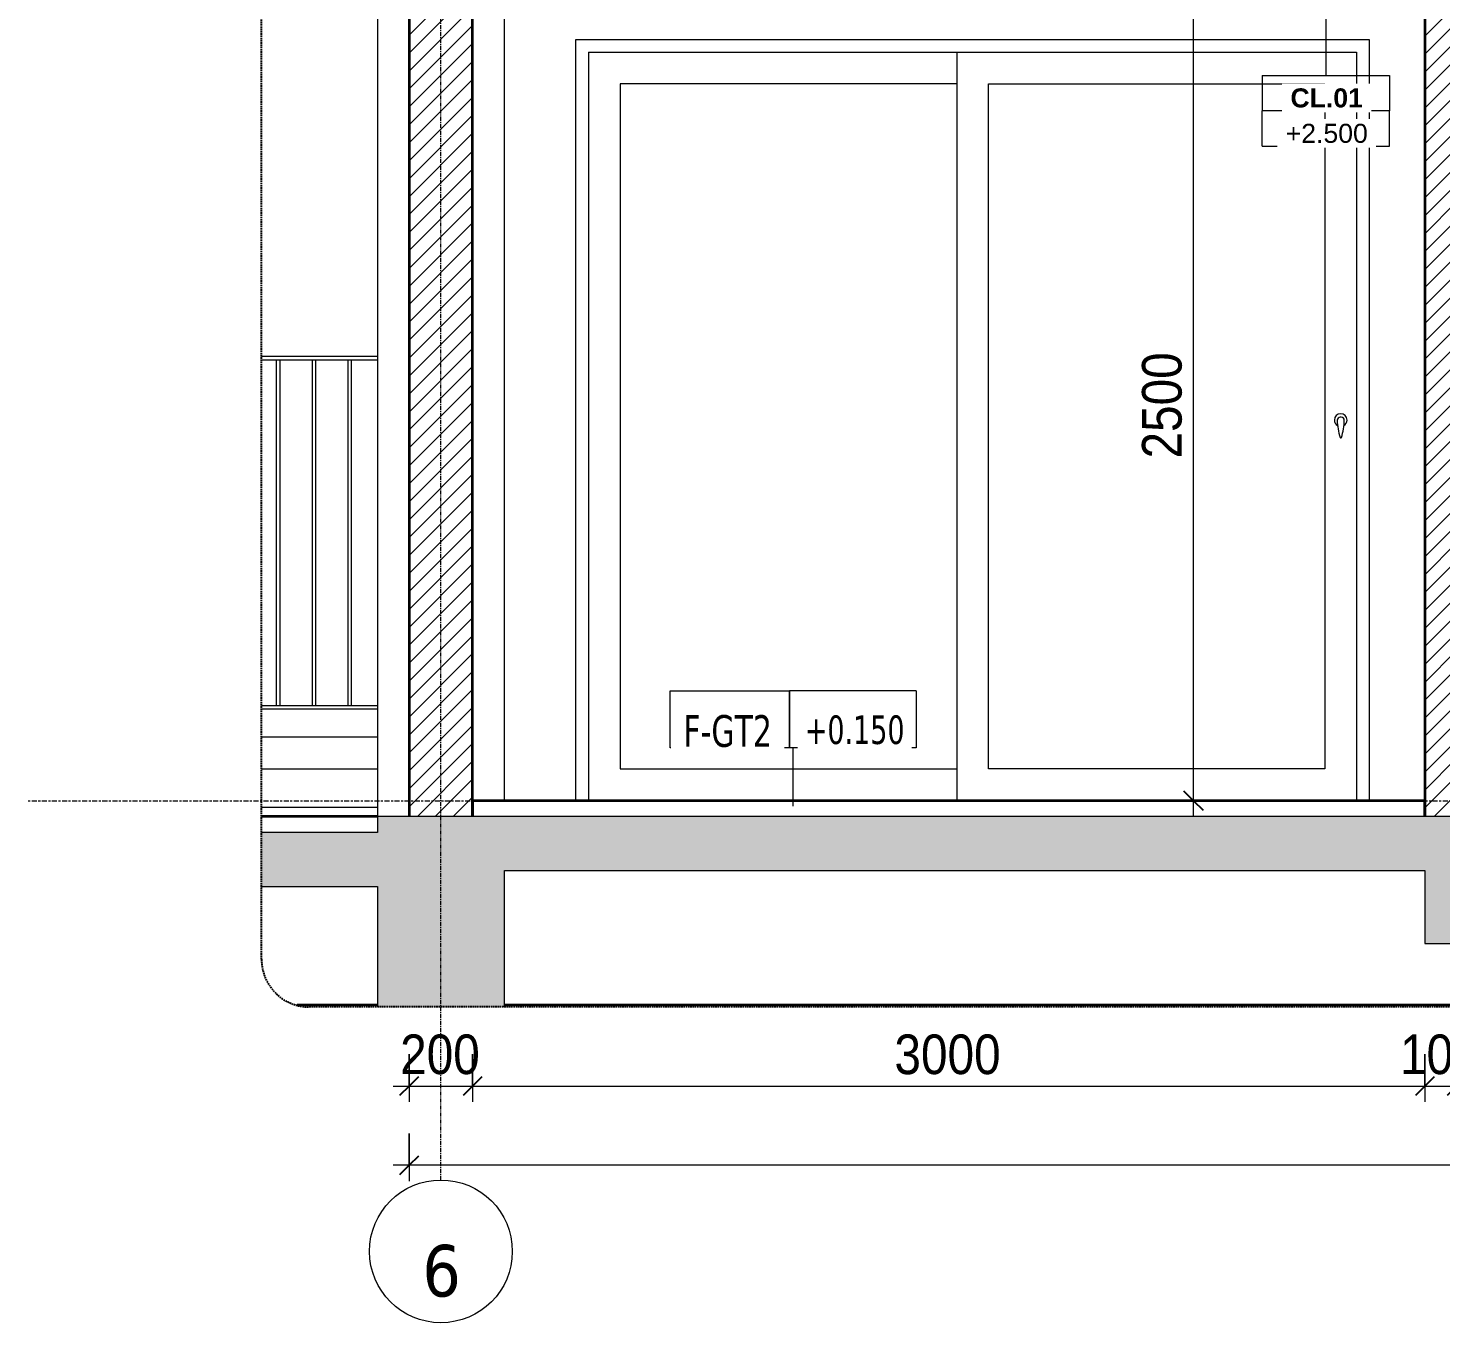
# Model space of a CAD drawing. Header units: millimetres. Extents: x 50254 to 245170, y 481 to 78637.
# Drawn here: x 130554 to 135004, y 554 to 4635 of the extents above; entities that cross this region are included whole.
import ezdxf

# ---------------------------------------------------------------- set-up
doc = ezdxf.new("R2010")
doc.units = ezdxf.units.MM
for name, pattern in [('Centre', [31.75, 6.35, -4.7625, 15.875, -4.7625]), ('Grid Line', [22.225, 12.7, -3.175, 3.175, -3.175]), ('Hidden', [7.14375, 4.7625, -2.38125])]:
    doc.linetypes.add(name, pattern=pattern)
for name, color, linetype, lineweight in [('0-4', 90, 'Continuous', 5), ('A-ANNO-DIMS', 211, 'Continuous', 9), ('A-ANNO-DIMS-50', 211, 'Continuous', 9), ('A-CLNG-1', 250, 'Continuous', 35), ('A-CLNG-IDEN', 151, 'Continuous', 9), ('A-CLNG-PATT-1', 13, 'Continuous', 18), ('A-DETL-GENF', 92, 'Continuous', 18), ('A-DETL-GENF-4', 92, 'Hidden', 25), ('A-DETL-GENF-5', 9, 'Continuous', 18), ('A-DETL-THIN', 151, 'Continuous', 18), ('A-DOOR', 31, 'Continuous', 18), ('A-DOOR-FRAM-1', 31, 'Continuous', 18), ('A-DOOR-GLAZ', 31, 'Continuous', 18), ('A-FLOR-FNSH-1', 250, 'Continuous', 35), ('A-FLOR-HRAL', 11, 'Continuous', 18), ('A-FLOR-HRAL-2', 7, 'Continuous', 18), ('A-FLOR-IDEN', 11, 'Continuous', 9), ('A-FLOR-LEVL-2', 51, 'Centre', 9), ('A-WALL', 113, 'Continuous', 18), ('A-WALL-4', 250, 'Continuous', 35), ('A-WALL-5', 7, 'Continuous', 18), ('A-WALL-PATT-1', 9, 'Continuous', 18), ('A-WALL-PATT-2', 111, 'Continuous', 18), ('S-BEAM-1', 7, 'Continuous', 18), ('S-COLS-8', 7, 'Continuous', 18), ('S-GRID-1', 1, 'Grid Line', 9), ('S-GRID-IDEN', 1, 'Continuous', 9)]:
    doc.layers.add(name, color=color, linetype=linetype, lineweight=lineweight)
doc.styles.add('Arial_1', font='arial.ttf', dxfattribs={"height": 60})
doc.styles.add('Arial_B_3', font='arialbd.ttf', dxfattribs={"height": 60})
doc.styles.add('Tahoma', font='tahoma.ttf', dxfattribs={"width": 0.8, "height": 100})
doc.styles.add('Tahoma_1', font='tahoma.ttf', dxfattribs={"width": 0.8, "height": 90})
doc.styles.add('Tahoma_B', font='tahomabd.ttf', dxfattribs={"height": 162.5})
doc.styles.add('UTM Avo', font='', dxfattribs={"width": 0.9, "height": 125})
doc.styles.get('UTM Avo').set_extended_font_data('UTM Avo')
doc.dimstyles.new('1_Dim_chi_tiet_2_5', dxfattribs={"dimscale": 304.8, "dimtxt": 124.912619, "dimasz": 0.19685, "dimexe": 0.164042, "dimexo": 0.0625, "dimgap": 0.016404, "dimtad": 1, "dimdec": 0, "dimrnd": 5, "dimzin": 0, "dimdsep": 46, "dimtxsty": 'UTM Avo', "dimblk1": 'OBLIQUE', "dimblk2": 'OBLIQUE', "dimsah": 1, "dimcen": 0.09, "dimdle": 0.164042, "dimazin": 0, "dimtfac": 1, "dimtdec": 4, "dimtix": 1, "dimtmove": 0, "dimatfit": 3, "dimfxl": 0.328084, "dimfxlon": 1, "dimtvp": 1, "dimtolj": 1, "dimtzin": 0, "dimarcsym": 2})

# ---------------------------------------------------------------- blocks, each defined once
blk = doc.blocks.new('NCV_TKTC_KET CAU_rvt-7-TKCS_CĂN HỘ LOẠI 1 - MẶT CẮT 6')
at = {"layer": 'S-BEAM-1'}
blk.add_line((-61517.6, 2300), (-61152.6, 2300), dxfattribs=at)
at = {"layer": 'S-COLS-8'}
for p, q in [((-61152.6, 4950), (-61152.6, 2150)), ((-60752.6, 2200), (-60752.6, 4950))]:
    blk.add_line(p, q, dxfattribs=at)
blk = doc.blocks.new('Railing - 10mm-457212-TKCS_CĂN HỘ LOẠI 1 - MẶT CẮT 6')
at = {"layer": 'A-FLOR-HRAL-2'}
for p, q in [((-61470.064287, 2500), (-61470.064287, 3590)), ((-61460.064287, 3590), (-61460.064287, 2500))]:
    blk.add_line(p, q, dxfattribs=at)
blk = doc.blocks.new('Railing - Railing-641389-TKCS_CĂN HỘ LOẠI 1 - MẶT CẮT 6')
at = {"layer": 'A-FLOR-HRAL-2'}
for p, q in [((-61517.564287, 2500), (-61152.564287, 2500)), ((-61517.564287, 2490), (-61152.564287, 2490))]:
    blk.add_line(p, q, dxfattribs=at)
for p in [(0, 0), (112.5, 0), (225, 0)]:
    blk.add_blockref('Railing - 10mm-457212-TKCS_CĂN HỘ LOẠI 1 - MẶT CẮT 6', p)
blk = doc.blocks.new('Top Rail Type - Top Rail_Internal_-641390-TKCS_CĂN HỘ LOẠI 1 - MẶT CẮT 6')
at = {"layer": 'A-FLOR-HRAL-2'}
for p, q in [((-61152.564287, 3600), (-61517.564287, 3600)), ((-61517.564287, 3590), (-61152.564287, 3590))]:
    blk.add_line(p, q, dxfattribs=at)
blk = doc.blocks.new('NCV_TKTC_TANG 1_rvt-5-TKCS_CĂN HỘ LOẠI 1 - MẶT CẮT 6')
at = {"layer": 'A-WALL-PATT-1'}
h = blk.add_hatch(dxfattribs=at)
h.set_pattern_fill('FP_18', color=256, style=0, pattern_type=2)
h.set_pattern_definition([(45, (-55438.462, 15375), (-28.28427, 28.28427), [])])
h.paths.add_polyline_path([(-57852.6, 2150), (-57752.6, 2150), (-57752.6, 5150), (-57852.4, 5150), (-57852.6, 2350)])
at = {"layer": 'A-FLOR-FNSH-1'}
for p, q in [((-57852.6, 2200), (-60852.6, 2200)), ((-60852.6, 2200), (-60852.6, 2150)), ((-57852.6, 2150), (-57852.6, 2200)), ((-61152.6, 2150), (-61517.6, 2150))]:
    blk.add_line(p, q, dxfattribs=at)
at = {"layer": 'A-WALL-4'}
blk.add_line((-57852.6, 5380), (-57852.6, 2150), dxfattribs=at)
at = {"layer": 'A-WALL-5'}
for p, q in [((-61152.6, 2400), (-61517.6, 2400)), ((-61517.6, 2180), (-61152.6, 2180))]:
    blk.add_line(p, q, dxfattribs=at)
at = {"layer": 'A-FLOR-HRAL'}
for name in ['Top Rail Type - Top Rail_Internal_-641390-TKCS_CĂN HỘ LOẠI 1 - MẶT CẮT 6', 'Railing - Railing-641389-TKCS_CĂN HỘ LOẠI 1 - MẶT CẮT 6']:
    blk.add_blockref(name, (0, 0), dxfattribs=at)
blk = doc.blocks.new('DEG_02-DEG_03 - DEG_02-2500x2400mm-CỬA ĐI 02 CÁNH TRƯỢT-V121-TKCS_CĂN HỘ LOẠI 1 - MẶT CẮT 6')
at = {"layer": 'A-DOOR'}
for p, q in [((-59327.6, 4560), (-59327.6, 2200)), ((-59227.6, 4460), (-58167.6, 4460)), ((-59227.6, 2300), (-59227.6, 4460)), ((-58167.6, 4460), (-58167.6, 2300)), ((-58167.6, 2300), (-59227.6, 2300))]:
    blk.add_line(p, q, dxfattribs=at)
at = {"layer": 'A-DOOR', "flags": 128}
blk.add_lwpolyline([(-58116.1, 3408.7), (-58116.8, 3408.7), (-58118.2, 3408.7), (-58119, 3408.7), (-58119.1, 3408.7)], dxfattribs=at)
at = {"layer": 'A-DOOR'}
for centre, radius, start, end in [((-58117.6, 3400), 20, 0, 180), ((-58117.6, 3400), 20, 180, 240), ((-58119.1, 3399.2), 9.45, 90, 180), ((-57963.8, 3399.2), 164.8, 180, 199.134), ((-58116.1, 3399.2), 9.45, 0, 90), ((-58271.4, 3399.2), 164.8, 340.866, 0), ((-58117.6, 3400), 20, 300, 0), ((-58117.2, 3346), 2.34, 199.134, 261.031), ((-58117.9, 3346), 2.34, 278.969, 340.866)]:
    blk.add_arc(centre, radius, start, end, dxfattribs=at)
at = {"layer": 'A-DOOR-FRAM-1'}
for p, q in [((-60487.6, 4560), (-60487.6, 2200)), ((-60487.6, 4560), (-58067.6, 4560)), ((-58067.6, 4560), (-58067.6, 2200))]:
    blk.add_line(p, q, dxfattribs=at)
at = {"layer": 'A-DOOR-GLAZ'}
for p, q in [((-60387.6, 4460), (-60387.6, 2300)), ((-59327.6, 4460), (-60387.6, 4460)), ((-60387.6, 2300), (-59327.6, 2300))]:
    blk.add_line(p, q, dxfattribs=at)
blk = doc.blocks.new('BORDER VIEW - BORDER VIEW-3679613-TKCS_CĂN HỘ LOẠI 1 - MẶT CẮT 6')
at = {"layer": 'A-DETL-GENF-4'}
for p, q in [((-61517.6, 1700), (-61517.6, 5901.3)), ((-52261.2, 1550), (-61367.6, 1550))]:
    blk.add_line(p, q, dxfattribs=at)
blk.add_arc((-61367.6, 1700), 150, 180, 270, dxfattribs=at)
blk = doc.blocks.new('Grid - M_Grid Head - Circle-353313-TKCS_CĂN HỘ LOẠI 1 - MẶT CẮT 6')
at = {"layer": 'S-GRID-IDEN'}
blk.add_circle((-52752.6, 779.4), 225, dxfattribs=at)
blk = doc.blocks.new('DIMBLOCK85-TKCS_CĂN HỘ LOẠI 1 - MẶT CẮT 6')
at = {"layer": 'A-ANNO-DIMS-50'}
for p, q in [((131753.8, 1400.7), (131753.8, 1250.7)), ((131753.8, 1300.7), (131753.8, 1400.7)), ((131953.8, 1400.7), (131953.8, 1250.7)), ((131953.8, 1300.7), (131953.8, 1400.7)), ((131703.8, 1300.7), (131953.8, 1300.7))]:
    blk.add_line(p, q, dxfattribs=at)
at = {"layer": 'A-ANNO-DIMS-50', "lineweight": 25}
for p, q in [((131753.8, 1300.7), (131723.8, 1270.7)), ((131753.8, 1300.7), (131783.8, 1330.7)), ((131953.8, 1300.7), (131923.8, 1270.7)), ((131953.8, 1300.7), (131983.8, 1330.7))]:
    blk.add_line(p, q, dxfattribs=at)
at = {"layer": 'A-ANNO-DIMS-50', "color": 0, "insert": (131725.4, 1463.1), "char_height": 125, "width": 308.118, "attachment_point": 1, "line_spacing_factor": 1.110334, "style": 'UTM Avo'}
blk.add_mtext('200', dxfattribs=at)
blk = doc.blocks.new('_Oblique')
at = {"color": 0, "linetype": 'ByBlock', "lineweight": -2}
blk.add_line((-0.5, -0.5), (0.5, 0.5), dxfattribs=at)
blk = doc.blocks.new('DIMBLOCK86-TKCS_CĂN HỘ LOẠI 1 - MẶT CẮT 6')
at = {"layer": 'A-ANNO-DIMS-50'}
for p, q in [((131953.8, 1400.7), (131953.8, 1250.7)), ((131953.8, 1300.7), (131953.8, 1400.7)), ((134953.8, 1400.7), (134953.8, 1250.7)), ((134953.8, 1300.7), (134953.8, 1400.7)), ((131953.8, 1300.7), (134953.8, 1300.7))]:
    blk.add_line(p, q, dxfattribs=at)
at = {"layer": 'A-ANNO-DIMS-50', "lineweight": 25}
for p, q in [((131953.8, 1300.7), (131923.8, 1270.7)), ((131953.8, 1300.7), (131983.8, 1330.7)), ((134953.8, 1300.7), (134923.8, 1270.7)), ((134953.8, 1300.7), (134983.8, 1330.7))]:
    blk.add_line(p, q, dxfattribs=at)
at = {"layer": 'A-ANNO-DIMS-50', "color": 0, "insert": (133282.6, 1463.1), "char_height": 125, "width": 410.824, "attachment_point": 1, "line_spacing_factor": 1.110334, "style": 'UTM Avo'}
blk.add_mtext('3000', dxfattribs=at)
blk = doc.blocks.new('DIMBLOCK87-TKCS_CĂN HỘ LOẠI 1 - MẶT CẮT 6')
at = {"layer": 'A-ANNO-DIMS-50'}
for p, q in [((134953.8, 1400.7), (134953.8, 1250.7)), ((134953.8, 1300.7), (134953.8, 1400.7)), ((135053.8, 1400.7), (135053.8, 1250.7)), ((135053.8, 1300.7), (135053.8, 1400.7)), ((134953.8, 1300.7), (135053.8, 1300.7))]:
    blk.add_line(p, q, dxfattribs=at)
at = {"layer": 'A-ANNO-DIMS-50', "lineweight": 25}
for p, q in [((134953.8, 1300.7), (134923.8, 1270.7)), ((134953.8, 1300.7), (134983.8, 1330.7)), ((135053.8, 1300.7), (135023.8, 1270.7)), ((135053.8, 1300.7), (135083.8, 1330.7))]:
    blk.add_line(p, q, dxfattribs=at)
at = {"layer": 'A-ANNO-DIMS-50', "color": 0, "insert": (134875.4, 1463.1), "char_height": 125, "width": 308.118, "attachment_point": 1, "line_spacing_factor": 1.110334, "style": 'UTM Avo'}
blk.add_mtext('100', dxfattribs=at)
blk = doc.blocks.new('DIMBLOCK92-TKCS_CĂN HỘ LOẠI 1 - MẶT CẮT 6')
at = {"layer": 'A-ANNO-DIMS-50'}
for p, q in [((131753.8, 1150.7), (131753.8, 1000.7)), ((131753.8, 1050.7), (131753.8, 1150.7)), ((140153.8, 1150.7), (140153.8, 1000.7)), ((140153.8, 1050.7), (140153.8, 1150.7)), ((140203.8, 1050.7), (131703.8, 1050.7))]:
    blk.add_line(p, q, dxfattribs=at)
at = {"layer": 'A-ANNO-DIMS-50', "lineweight": 25}
for p, q in [((131753.8, 1050.7), (131783.8, 1080.7)), ((140153.8, 1050.7), (140183.8, 1080.7)), ((131753.8, 1050.7), (131723.8, 1020.7)), ((140153.8, 1050.7), (140123.8, 1020.7))]:
    blk.add_line(p, q, dxfattribs=at)
at = {"layer": 'A-ANNO-DIMS-50', "color": 0, "insert": (135782.6, 1213.1), "char_height": 125, "width": 410.824, "attachment_point": 1, "line_spacing_factor": 1.110334, "style": 'UTM Avo'}
blk.add_mtext('8400', dxfattribs=at)
blk = doc.blocks.new('DIMBLOCK94-TKCS_CĂN HỘ LOẠI 1 - MẶT CẮT 6')
at = {"layer": 'A-ANNO-DIMS-50', "lineweight": 25}
for p, q in [((134224.9, 4700), (134194.9, 4730)), ((134224.9, 4700), (134254.9, 4670)), ((134224.9, 2200), (134194.9, 2230)), ((134224.9, 2200), (134254.9, 2170))]:
    blk.add_line(p, q, dxfattribs=at)
at = {"layer": 'A-ANNO-DIMS-50'}
for p, q in [((134124.9, 4700), (134274.9, 4700)), ((134224.9, 4700), (134124.9, 4700)), ((134224.9, 2150), (134224.9, 4700)), ((134124.9, 2200), (134274.9, 2200)), ((134224.9, 2200), (134124.9, 2200))]:
    blk.add_line(p, q, dxfattribs=at)
at = {"layer": 'A-ANNO-DIMS-50', "color": 0, "insert": (134062.5, 3278.8), "char_height": 125, "width": 410.824, "attachment_point": 1, "rotation": 90, "line_spacing_factor": 1.110334, "style": 'UTM Avo'}
blk.add_mtext('2500', dxfattribs=at)
blk = doc.blocks.new('M_Ceiling Tag w Height - M_Ceiling Tag w Height-4076435-TKCS_CĂN HỘ LOẠI 1 - MẶT CẮT 6')
at = {"layer": 'A-CLNG-IDEN'}
for p, q in [((-58365.3, 4486.2), (-58365.3, 4375)), ((-58365.3, 4486.2), (-57964.1, 4486.2)), ((-57964.1, 4486.2), (-57964.1, 4375)), ((-58365.3, 4263.7), (-58365.3, 4375)), ((-57964.1, 4375), (-58365.3, 4375)), ((-57964.1, 4263.7), (-57964.1, 4375)), ((-58365.3, 4263.7), (-57964.1, 4263.7))]:
    blk.add_line(p, q, dxfattribs=at)
blk = doc.blocks.new('TAG SAN - TTG - TAG FFL-4075299-TKCS_CĂN HỘ LOẠI 1 - MẶT CẮT 6')
at = {"layer": 'A-FLOR-IDEN'}
for p, q in [((-55458, 2416.2), (-55458, 2594.9)), ((-55458, 2594.9), (-55082, 2594.9)), ((-55082, 2594.9), (-55082, 2416.2)), ((-54682, 2594.9), (-55082, 2594.9)), ((-55082, 2416.2), (-55082, 2594.9)), ((-54682, 2594.9), (-54682, 2416.2)), ((-55082, 2416.2), (-55458, 2416.2)), ((-54682, 2416.2), (-55082, 2416.2))]:
    blk.add_line(p, q, dxfattribs=at)

msp = doc.modelspace()

# ---------------------------------------------------------------- hatches: boundary and pattern name
at = {"layer": 'A-CLNG-PATT-1'}
h = msp.add_hatch(dxfattribs=at)
h.set_pattern_fill('FP_21', color=256, style=0, pattern_type=2)
h.set_pattern_definition([(0, (137367.9, 15375), (406.4, 101.6), [16.764, -288.036, 16.764, -288.036, -1625.6]), (0, (137367.9, 15375), (406.4, 101.6), [-609.6, 16.764, -592.836, 16.764, -288.036, -711.2]), (0, (137367.9, 15375), (406.4, 101.6), [-1524, 16.764, -186.436, 16.764, -491.236]), (120, (137520.3, 15425.8), (-291.1882, 301.1527), [16.764, -288.036, 16.764, -288.036, -1625.6]), (120, (137520.3, 15425.8), (-291.1882, 301.1527), [-609.6, 16.764, -592.836, 16.764, -288.036, -711.2]), (120, (137520.3, 15425.8), (-291.1882, 301.1527), [-1524, 16.764, -186.436, 16.764, -491.236]), (240, (137571.1, 15629), (-115.2118, -402.7527), [16.764, -288.036, 16.764, -288.036, -1625.6]), (240, (137571.1, 15629), (-115.2118, -402.7527), [-609.6, 16.764, -592.836, 16.764, -288.036, -711.2]), (240, (137571.1, 15629), (-115.2118, -402.7527), [-1524, 16.764, -186.436, 16.764, -491.236])])
h.paths.add_polyline_path([(131438.8, 1550), (131653.7, 1550), (131653.7, 1555), (131400.8, 1555), (131410.8, 1553.7)])
h.paths.add_polyline_path([(140545.1, 1550), (140583.1, 1555), (140253.8, 1555), (140253.8, 1550), (140296.8, 1550)])
h.paths.add_polyline_path([(133504.9, 1550), (139853.7, 1550), (139853.7, 1555), (132053.8, 1555), (132053.8, 1550), (132270, 1550)])
at = {"layer": 'A-DETL-GENF-5'}
h = msp.add_hatch(dxfattribs=at)
h.set_pattern_fill('FP_19', color=256, style=0, pattern_type=2)
h.set_pattern_definition([(50, (137367.9, 15375), (364.368, -31.878), [38.1, -419.1]), (355, (137367.9, 15375), (-70.486, 382.113), [30.48, -335.28]), (100.451, (137398.26, 15372.34), (293.885, 350.233), [32.38, -356.18]), (46.184, (137367.9, 15476.6), (542.158, -84.086), [57.15, -628.65]), (96.636, (137413.1, 15469.6), (474.805, 494.855), [48.57, -534.27]), (351.184, (137367.9, 15476.6), (474.81, 494.85), [45.72, -502.92]), (21, (137418.7, 15451.2), (303.2285, -204.5305), [38.1, -419.1]), (326, (137418.7, 15451.2), (123.604, 368.376), [30.48, -335.28]), (71.451, (137443.97, 15434.16), (426.834, 163.843), [32.38, -356.18]), (37.5, (137367.9, 15375), (6.1766, 169.1102), [3.353, -327.863, 3.353, -337.007, -336.55]), (37.5, (137367.9, 15375), (6.1766, 169.1102), [-671.576, 3.353, -333.197]), (7.5, (137367.9, 15375), (133.6389, 200.3615), [3.353, -190.703, 3.353, -320.243, -128.27]), (7.5, (137367.9, 15375), (133.6389, 200.3615), [-517.652, 3.353, -124.917]), (327.5, (137254.61, 15375), (271.1818, -11.4584), [3.353, -123.647, 3.353, -392.887, -525.78]), (327.5, (137254.61, 15375), (271.1818, -11.4584), [-523.24, 3.353, -522.427]), (317.5, (137203.81, 15375), (296.2585, 50.853), [3.353, -161.747, 3.353, -259.791, -373.38]), (317.5, (137203.81, 15375), (296.2585, 50.853), [-428.244, 3.353, -370.027]), (45, (137367.9, 15375), (-125.7236, 125.7236), []), (45, (137367.9, 15565.5), (-125.7236, 125.7236), [])])
h.paths.add_polyline_path([(132053.8, 1550), (132053.8, 1980), (134954, 1980), (134954, 1750), (135153.8, 1750), (135153.8, 1980), (138653.8, 1980), (138653.8, 1930), (139853.7, 1930), (139853.8, 1550), (140253.8, 1550), (140253.8, 1980), (140695.1, 1980), (140695.1, 2150), (139853.7, 2150), (139853.7, 2100), (138753.7, 2100), (138753.2, 2150), (131653.8, 2150), (131653.7, 2100), (131288.8, 2100), (131288.8, 1930), (131653.7, 1930), (131653.8, 1550), (131753.8, 1550)])
at = {"layer": 'A-WALL-PATT-2'}
h = msp.add_hatch(dxfattribs=at)
h.set_pattern_fill('FP_18', color=256, style=0, pattern_type=2)
h.set_pattern_definition([(45, (137367.898, 15375), (-28.28427, 28.28427), [])])
h.paths.add_polyline_path([(131753.8, 2150), (131953.8, 2150), (131953.8, 4950), (131753.8, 4950), (131753.8, 2696)])

# ---------------------------------------------------------------- linework, layer by layer
at = {"layer": 'A-CLNG-1'}
for p, q in [((131653.7, 1555), (131400.8, 1555)), ((139853.7, 1555), (132053.8, 1555))]:
    msp.add_line(p, q, dxfattribs=at)
at = {"layer": 'A-CLNG-IDEN'}
msp.add_line((134641.7, 4713.4), (134641.7, 4486.2), dxfattribs=at)
at = {"layer": 'A-DETL-THIN'}
for p, q in [((138753.7, 2150), (131653.8, 2150)), ((131653.8, 2150), (131653.8, 2100)), ((131653.8, 2100), (131288.8, 2100)), ((132053.8, 1550), (132053.8, 1980)), ((132053.8, 1980), (134954, 1980)), ((134954, 1980), (134954, 1750)), ((131288.8, 1930), (131653.7, 1930)), ((131653.7, 1930), (131653.7, 1550)), ((134954, 1750), (135153.8, 1750))]:
    msp.add_line(p, q, dxfattribs=at)
at = {"layer": 'A-FLOR-IDEN'}
msp.add_line((132963.6, 2182.8), (132963.6, 2367.1), dxfattribs=at)
at = {"layer": 'A-FLOR-LEVL-2'}
msp.add_line((130553.8, 2200), (141386.4, 2200), dxfattribs=at)
at = {"layer": 'A-WALL'}
for p, q in [((132278.8, 2200), (132278.8, 4600)), ((132278.8, 4600), (134778.8, 4600)), ((134778.8, 4600), (134778.8, 2200))]:
    msp.add_line(p, q, dxfattribs=at)
at = {"layer": 'A-WALL-4'}
for p, q in [((131753.8, 4950), (131753.8, 2150)), ((131953.8, 2150), (131953.8, 4950))]:
    msp.add_line(p, q, dxfattribs=at)
at = {"layer": 'S-GRID-1'}
for p, q in [((131853.8, 2254.4), (131853.8, 5534)), ((131853.8, 1004.4), (131853.8, 2254.4))]:
    msp.add_line(p, q, dxfattribs=at)

# ---------------------------------------------------------------- block references
at = {"layer": '0-4'}
for name in ['NCV_TKTC_KET CAU_rvt-7-TKCS_CĂN HỘ LOẠI 1 - MẶT CẮT 6', 'NCV_TKTC_TANG 1_rvt-5-TKCS_CĂN HỘ LOẠI 1 - MẶT CẮT 6']:
    msp.add_blockref(name, (192806.4, 0), dxfattribs=at)
at = {"layer": 'A-CLNG-IDEN'}
msp.add_blockref('M_Ceiling Tag w Height - M_Ceiling Tag w Height-4076435-TKCS_CĂN HỘ LOẠI 1 - MẶT CẮT 6', (192806.4, 0), dxfattribs=at)
at = {"layer": 'A-DETL-GENF'}
msp.add_blockref('BORDER VIEW - BORDER VIEW-3679613-TKCS_CĂN HỘ LOẠI 1 - MẶT CẮT 6', (192806.4, 0), dxfattribs=at)
at = {"layer": 'A-DOOR'}
msp.add_blockref('DEG_02-DEG_03 - DEG_02-2500x2400mm-CỬA ĐI 02 CÁNH TRƯỢT-V121-TKCS_CĂN HỘ LOẠI 1 - MẶT CẮT 6', (192806.4, 0), dxfattribs=at)
at = {"layer": 'A-FLOR-IDEN'}
msp.add_blockref('TAG SAN - TTG - TAG FFL-4075299-TKCS_CĂN HỘ LOẠI 1 - MẶT CẮT 6', (188033.6, -49), dxfattribs=at)
at = {"layer": 'S-GRID-IDEN'}
msp.add_blockref('Grid - M_Grid Head - Circle-353313-TKCS_CĂN HỘ LOẠI 1 - MẶT CẮT 6', (184606.4, 0), dxfattribs=at)

# ---------------------------------------------------------------- dimensions: what is measured, and where the dimension line sits
at = {"layer": 'A-ANNO-DIMS'}
dim = msp.add_linear_dim(base=(134224.9, 4700), p1=(134124.9, 2200), p2=(134124.9, 4700), angle=90, dimstyle='1_Dim_chi_tiet_2_5', override={"dimpost": '<>', "dimfxl": 2500}, dxfattribs=at)
dim.commit()
dim.dimension.update_dxf_attribs({"geometry": 'DIMBLOCK94-TKCS_CĂN HỘ LOẠI 1 - MẶT CẮT 6', "text_midpoint": (134155.2, 3450)})
for base, p1, p2, override, picture, middle in [((131953.8, 1300.7), (131753.8, 1400.7), (131953.8, 1400.7), {"dimpost": '<>', "dimfxl": 200}, 'DIMBLOCK85-TKCS_CĂN HỘ LOẠI 1 - MẶT CẮT 6', (131853.8, 1370.4)), ((134953.8, 1300.7), (131953.8, 1400.7), (134953.8, 1400.7), {"dimpost": '<>', "dimfxl": 3000}, 'DIMBLOCK86-TKCS_CĂN HỘ LOẠI 1 - MẶT CẮT 6', (133453.8, 1370.4)), ((135053.8, 1300.7), (134953.8, 1400.7), (135053.8, 1400.7), {"dimpost": '<>', "dimfxl": 100}, 'DIMBLOCK87-TKCS_CĂN HỘ LOẠI 1 - MẶT CẮT 6', (135003.8, 1370.4)), ((131753.8, 1050.7), (140153.8, 1150.7), (131753.8, 1150.7), {"dimpost": '<>', "dimfxl": 8400}, 'DIMBLOCK92-TKCS_CĂN HỘ LOẠI 1 - MẶT CẮT 6', (135953.8, 1120.4))]:
    dim = msp.add_linear_dim(base=base, p1=p1, p2=p2, dimstyle='1_Dim_chi_tiet_2_5', override=override, dxfattribs=at)
    dim.commit()
    dim.dimension.update_dxf_attribs({"geometry": picture, "text_midpoint": middle})

# ---------------------------------------------------------------- next in the draw order: texts
at = {"layer": 'A-CLNG-IDEN', "insert": (134644.4, 4415), "char_height": 60, "width": 251.5, "attachment_point": 5, "line_spacing_factor": 0.936439, "style": 'Arial_B_3', "bg_fill": 3, "box_fill_scale": 1.25, "bg_fill_color": 256, "bg_fill_true_color": 13158600, "bg_fill_transparency": 0}
msp.add_mtext('\\pt634.9998,1270.0002,1905,2539.9998,3175.0002,3810,4444.9998,5080.0002,5715,6349.9998,6985.0002,7620,8254.9998,8890.0002,9525,10159.9998,10795.0002,11430,12064.9998,12700.0002,13335,13969.9998,14605.0002,15240,15874.9998,16510.0002,17145,17779.9998,18415.0002,19050,19684.9998,20320.0002;CL.01', dxfattribs=at)
at = {"layer": 'A-FLOR-IDEN', "attachment_point": 5, "line_spacing_factor": 0.996129, "bg_fill": 3, "box_fill_scale": 1.25, "bg_fill_color": 256, "bg_fill_true_color": 13158600, "bg_fill_transparency": 0}
for s, insert, char_height, width, style in [('\\pt4,8,12,16,20,24,28,32,36,40,44,48,52,56,60,64,68,72,76,80,84,88,92,96,100,104,108,112,116,120,124,128;F-GT2', (132757.2, 2418.9), 100, 306.8, 'Tahoma'), ('\\pt3.9996,8.0001,11.9997,16.0002,19.9998,24.0003,27.9999,32.0004,36,39.9996,44.0001,47.9997,52.0002,55.9998,60.0003,63.9999,68.0004,72,75.9996,80.0001,83.9997,88.0002,91.9998,96.0003,99.9999,104.0004,108,111.9996,116.0001,119.9997,124.0002,127.9998;+0.150', (133157.4, 2422.9), 90, 314.8, 'Tahoma_1')]:
    msp.add_mtext(s, dxfattribs=dict(at, insert=insert, char_height=char_height, width=width, style=style))
at = {"layer": 'S-GRID-IDEN', "insert": (131856.1, 717), "char_height": 162.5, "width": 145.5, "attachment_point": 5, "line_spacing_factor": 0.996129, "style": 'Tahoma_B', "bg_fill": 3, "box_fill_scale": 1.25, "bg_fill_color": 256, "bg_fill_true_color": 13158600, "bg_fill_transparency": 0}
msp.add_mtext('\\pt634.99962,1269.99925,1905.0005,2540.00013,3174.99975,3809.99937,4445.00062,5080.00025,5714.99987,6349.9995,6985.00075,7620.00037,8255,8889.99962,9524.99925,10160.0005,10795.00013,11429.99975,12064.99938,12700.00063,13335.00025,13969.99988,14604.9995,15240.00075,15875.00038,16510,17144.99963,17779.99925,18415.0005,19050.00013,19684.99975,20319.99938;6', dxfattribs=at)

# ---------------------------------------------------------------- next in the draw order: texts
at = {"layer": 'A-CLNG-IDEN', "insert": (134644.7, 4303.3), "char_height": 60, "width": 281, "attachment_point": 5, "line_spacing_factor": 0.936439, "style": 'Arial_1', "bg_fill": 3, "box_fill_scale": 1.25, "bg_fill_color": 256, "bg_fill_true_color": 13158600, "bg_fill_transparency": 0}
msp.add_mtext('\\pt634.9998,1270.0002,1905,2539.9998,3175.0002,3810,4444.9998,5080.0002,5715,6349.9998,6985.0002,7620,8254.9998,8890.0002,9525,10159.9998,10795.0002,11430,12064.9998,12700.0002,13335,13969.9998,14605.0002,15240,15874.9998,16510.0002,17145,17779.9998,18415.0002,19050,19684.9998,20320.0002;+2.500', dxfattribs=at)

doc.saveas('drawing.dxf')
